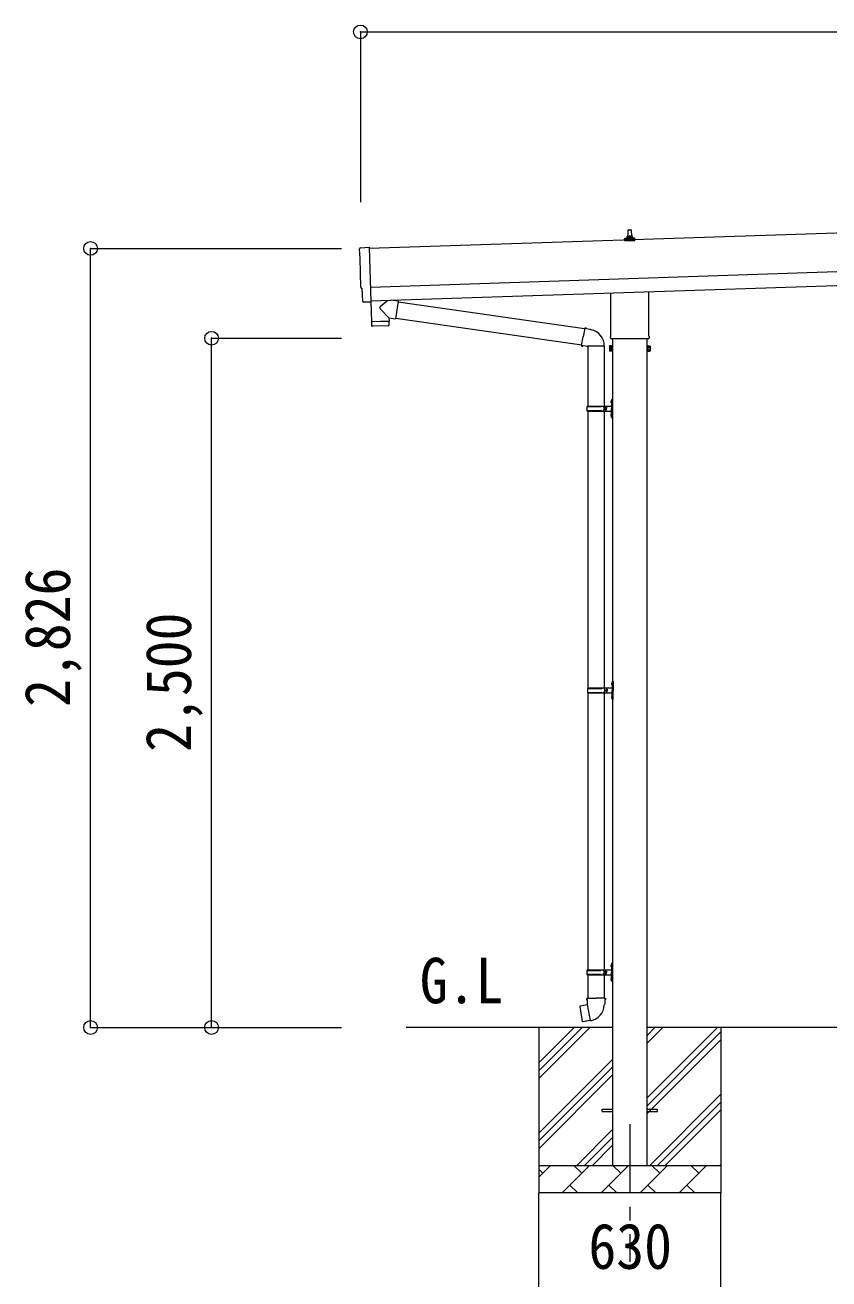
# Model space of a CAD drawing. Units: millimetres at full size, sheet at 1:50. Extents: x -14053 to 14053, y -9700 to 9700.
# Drawn here: x 61 to 2977, y -6082 to -1534 of the extents above; entities that cross this region are included whole.
import ezdxf
from ezdxf.enums import TextEntityAlignment as Align

# ---------------------------------------------------------------- set-up
doc = ezdxf.new("R2010")
doc.units = ezdxf.units.MM
doc.header["$LTSCALE"] = 50
doc.header["$PDMODE"] = 32
doc.header["$PDSIZE"] = 50
doc.linetypes.add('CHAIN1', pattern=[8, 5, -1, 1, -1])
for name, color, linetype, lineweight in [('0-0_0', 7, 'Continuous', 9), ('0-1_Defpoints', 4, 'Continuous', 9), ('0-2_TEXT1', 7, 'Continuous', 9), ('0-6_PARTS1', 6, 'Continuous', 9)]:
    doc.layers.add(name, color=color, linetype=linetype, lineweight=lineweight)
doc.styles.add('ＭＳ ゴシック', font='')
doc.styles.get('ＭＳ ゴシック').set_extended_font_data('MS Gothic')

msp = doc.modelspace()

# ---------------------------------------------------------------- linework, layer by layer
at = {"layer": '0-0_0'}
for p, q in [((2192.08, -5169.8), (1443.92, -5169.8)), ((1924.58, -5169.8), (1924.58, -5769.8)), ((1924.58, -5354.85), (2109.63, -5169.8)), ((1924.58, -5326.56), (2081.35, -5169.8)), ((1924.58, -5298.28), (2053.07, -5169.8)), ((2317.08, -5424.9), (2572.18, -5169.8)), ((2317.08, -5226.91), (2374.19, -5169.8)), ((2317.08, -5198.62), (2345.91, -5169.8)), ((4192.08, -5169.8), (2317.08, -5169.8)), ((2584.58, -5169.8), (2584.58, -5769.8)), ((2317.08, -5453.18), (2584.58, -5185.68)), ((2317.08, -5481.46), (2584.58, -5213.96)), ((1924.58, -5552.84), (2192.08, -5285.34)), ((1924.58, -5581.12), (2192.08, -5313.62)), ((1924.58, -5609.41), (2192.08, -5341.91)), ((2326.74, -5669.8), (2584.58, -5411.95)), ((2355.03, -5669.8), (2584.58, -5440.24)), ((2383.31, -5669.8), (2584.58, -5468.52)), ((2062.18, -5669.8), (2192.08, -5539.9)), ((2090.47, -5669.8), (2192.08, -5568.18)), ((2118.75, -5669.8), (2192.08, -5596.46)), ((1924.58, -5669.8), (2584.58, -5669.8)), ((1924.58, -5712.69), (1967.48, -5669.8)), ((1938.92, -5698.35), (1924.58, -5684.01)), ((2008.9, -5769.8), (2108.9, -5669.8)), ((2080.34, -5698.35), (2051.79, -5669.8)), ((2150.32, -5769.8), (2250.32, -5669.8)), ((2221.77, -5698.35), (2193.21, -5669.8)), ((2291.74, -5769.8), (2391.74, -5669.8)), ((2363.19, -5698.35), (2334.63, -5669.8)), ((2433.16, -5769.8), (2533.16, -5669.8)), ((2504.61, -5698.35), (2476.06, -5669.8)), ((2581.3, -5669.8), (2584.58, -5666.51)), ((2584.58, -5769.8), (1924.58, -5769.8)), ((2037.45, -5741.24), (2066.01, -5769.8)), ((2178.87, -5741.24), (2207.43, -5769.8)), ((2320.29, -5741.24), (2348.85, -5769.8)), ((2461.72, -5741.24), (2490.27, -5769.8))]:
    msp.add_line(p, q, dxfattribs=at)
at = {"layer": '0-1_Defpoints'}
for p, q in [((7201.95, -2148.18), (1308.94, -2344.62)), ((1313.6, -2484.54), (7206.61, -2288.1)), ((2236.33, -2316.04), (2236.33, -2308.32)), ((2272.83, -2316.04), (2236.33, -2316.04)), ((2236.72, -2307.54), (2272.45, -2307.54)), ((2237.1, -2307.35), (2243.82, -2305.72)), ((2244.2, -2305.54), (2264.97, -2305.54)), ((2244.58, -2304.75), (2244.58, -2300.54)), ((2245.58, -2300.54), (2263.58, -2300.54)), ((2248.58, -2300.54), (2249.31, -2277.01)), ((2250.31, -2276.04), (2258.86, -2276.04)), ((2259.86, -2277.01), (2260.58, -2300.54)), ((2264.58, -2304.75), (2264.58, -2300.54)), ((2272.07, -2307.35), (2265.35, -2305.72)), ((2272.83, -2316.04), (2272.83, -2308.32)), ((1315.27, -2534.51), (7208.28, -2338.08)), ((2322.88, -2500.92), (2322.88, -2660.02)), ((1295.77, -2538.93), (1288.85, -2538.8)), ((2186.28, -2660.02), (2186.28, -2505.48)), ((2184.58, -2668.8), (2184.58, -2663.3)), ((2322.52, -2672.3), (2186.65, -2672.3)), ((2192.08, -2672.3), (2192.08, -5669.8)), ((2317.08, -5669.8), (2317.08, -2672.3)), ((2324.58, -2663.3), (2324.58, -2668.8)), ((2180.58, -2698.3), (2181.34, -2696.98)), ((2180.58, -2698.3), (2180.58, -2715.3)), ((2180.58, -2715.3), (2181.34, -2716.61)), ((2187.58, -2701.89), (2181.34, -2701.89)), ((2187.58, -2711.7), (2181.34, -2711.7)), ((2187.58, -2716.61), (2181.34, -2716.61)), ((2190.08, -2716), (2187.58, -2716)), ((2319.08, -2716), (2321.58, -2716)), ((2321.58, -2701.89), (2327.82, -2701.89)), ((2321.58, -2711.7), (2327.82, -2711.7)), ((2321.58, -2716.61), (2327.82, -2716.61)), ((2328.58, -2698.3), (2327.82, -2696.98)), ((2328.58, -2715.3), (2327.82, -2716.61)), ((2328.58, -2698.3), (2328.58, -2715.3)), ((2154.58, -5465.3), (2192.08, -5465.3)), ((2154.58, -5474.3), (2154.58, -5465.3)), ((2154.58, -5474.3), (2192.08, -5474.3)), ((2317.08, -5465.3), (2354.58, -5465.3)), ((2317.08, -5474.3), (2354.58, -5474.3)), ((2354.58, -5474.3), (2354.58, -5465.3))]:
    msp.add_line(p, q, dxfattribs=at)
at = {"layer": '0-1_Defpoints', "color": 7, "linetype": 'CHAIN1'}
msp.add_line((2254.58, -5519.8), (2254.58, -6019.8), dxfattribs=at)
at = {"layer": '0-1_Defpoints'}
for points in [[(1277.27, -2342.23), (1308.77, -2339.53), (1315.36, -2537.28)], [(1285.91, -2535.9), (1284.34, -2488.9), (1283.74, -2488.92)], [(1296.51, -2538.63), (1297.15, -2537.98), (1315.39, -2538.28)], [(2187.58, -2716.61), (2187.58, -2696.98), (2181.34, -2696.98)], [(2187.58, -2716), (2187.58, -2697.6), (2190.08, -2697.6)], [(2321.58, -2716), (2321.58, -2697.6), (2319.08, -2697.6)], [(2321.58, -2716.61), (2321.58, -2696.98), (2327.82, -2696.98)]]:
    msp.add_lwpolyline(points, dxfattribs=at)
for points in [[(2190.08, -2717.3), (2190.08, -2696.3), (2192.08, -2696.3), (2192.08, -2717.3)], [(2319.08, -2717.3), (2319.08, -2696.3), (2317.08, -2696.3), (2317.08, -2717.3)]]:
    msp.add_lwpolyline(points, close=True, dxfattribs=at)
for centre, radius, start, end in [((2237.33, -2308.32), 1, 103.62699, 180), ((2243.58, -2304.75), 1, 283.62699, 0), ((2248.67, -2301.17), 4.13, 90, 171.17633), ((2245.58, -2301.54), 1, 90, 180), ((2250.31, -2277.04), 1, 90, 178.60509), ((2257.92, -2300.54), 4.83, 133.60282, 180), ((2251.25, -2300.54), 4.83, 0, 46.39718), ((2258.86, -2277.04), 1, 1.39491, 90), ((2260.5, -2301.17), 4.13, 8.82367, 90), ((2263.58, -2301.54), 1, 0, 90), ((2265.58, -2304.75), 1, 180, 256.37301), ((2271.83, -2308.32), 1, 0, 76.37301), ((2188.58, -2663.3), 4, 125.09963, 180), ((2188.58, -2668.8), 4, 180, 194.47751), ((2188.58, -2668.8), 4, 194.47751, 241.04498), ((2320.58, -2668.8), 4, 298.95502, 345.52249), ((2320.58, -2663.3), 4, 0, 54.90037), ((2320.58, -2668.8), 4, 345.52249, 0), ((2196.82, -2706.8), 16.24, 162.41205, 197.58795), ((2184.93, -2699.44), 4.34, 145.61575, 214.38425), ((2184.93, -2714.16), 4.34, 145.61575, 214.38425), ((2312.34, -2706.8), 16.24, 342.41205, 17.58795), ((2324.24, -2699.44), 4.34, 325.61575, 34.38425), ((2324.24, -2714.16), 4.34, 325.61575, 34.38425)]:
    msp.add_arc(centre, radius, start, end, dxfattribs=at)
for centre, major_axis, ratio, start_param, end_param in [((1277.53, -2345.22), (-3, -0.1), 0.99863, 4.7647489, 6.2979817), ((-3483.34, -2574.38), (4760.73, 158.69), 0.99863, 6.2686928, 6.2979817), ((1283.59, -2484.52), (-4.4, -0.15), 0.99863, 6.2686928, 7.8539816), ((1288.91, -2535.8), (-2.11, -2.14), 0.9974, 5.5252311, 7.0411395), ((1295.79, -2537.93), (-0.704, -0.714), 0.9974, 0.7579542, 1.5707963)]:
    msp.add_ellipse(centre, major_axis=major_axis, ratio=ratio, start_param=start_param, end_param=end_param, dxfattribs=at)
at = {"layer": '0-2_TEXT1'}
for p, q in [((1315.36, -2537.28), (1315.39, -2538.28)), ((1376.69, -2532.46), (1349.47, -2555.5)), ((1414.38, -2535.75), (1388.46, -2532.07)), ((1414.38, -2535.75), (1405.41, -2598.82)), ((1414.12, -2537.59), (2090.71, -2634.92)), ((1380.93, -2595.34), (1349.44, -2562.83)), ((1317.4, -2610.48), (1318.06, -2623.52)), ((1378.67, -2624.45), (1321.16, -2626.36)), ((1321.87, -2609.33), (1321.92, -2610.33)), ((1376.83, -2607.5), (1376.85, -2608.5)), ((1380.93, -2595.34), (1405.41, -2598.82)), ((1380.93, -2595.34), (1381.33, -2607.35)), ((1405.67, -2596.99), (2080.29, -2694.01)), ((2091.03, -2633.1), (2085.5, -2664.46)), ((2091.03, -2633.1), (2092.18, -2631.11)), ((2092.18, -2631.11), (2095.74, -2631.74)), ((2095.74, -2631.74), (2096.15, -2634.09)), ((2110.67, -2636.91), (2112.35, -2638.54)), ((2079.97, -2695.83), (2085.5, -2664.46)), ((2112.35, -2638.54), (2114.47, -2638.99)), ((2079.97, -2695.83), (2080.37, -2698.08)), ((2079.97, -2695.83), (2085.12, -2696.64)), ((2080.37, -2698.08), (2083.93, -2698.71)), ((2083.93, -2698.71), (2085.12, -2696.64)), ((2085.12, -2696.64), (2099.73, -2698.96)), ((2099.73, -2698.96), (2101.93, -2697.97)), ((2162.23, -2698.37), (2101.05, -2698.37)), ((2102.08, -2698.37), (2102.08, -2915.8)), ((2162.08, -2698.37), (2162.08, -2915.8)), ((2185.78, -2898.65), (2187.83, -2899.65)), ((2187.05, -2896.65), (2187.68, -2896.65)), ((2187.05, -2896.65), (2187.05, -2904.95)), ((2187.05, -2904.95), (2187.68, -2904.95)), ((2187.68, -2896.65), (2187.68, -2904.95)), ((2187.68, -2896.65), (2188.08, -2897.05)), ((2187.68, -2904.95), (2188.08, -2904.55)), ((2187.83, -2899.65), (2188.44, -2900.8)), ((2188.08, -2892.8), (2191.08, -2891.3)), ((2188.08, -2892.8), (2188.08, -2924.8)), ((2188.08, -2897.05), (2188.08, -2904.55)), ((2191.08, -2891.3), (2191.08, -2924.8)), ((2191.08, -2891.3), (2192.08, -2891.3)), ((2192.08, -2891.3), (2192.08, -2924.8)), ((2099.08, -2917.8), (2149.42, -2917.8)), ((2099.08, -2931.8), (2149.42, -2931.8)), ((2100.08, -2915.8), (2186.08, -2915.8)), ((2100.08, -2915.8), (2100.08, -2917.8)), ((2100.08, -2933.8), (2100.08, -2931.8)), ((2100.08, -2933.8), (2186.08, -2933.8)), ((2102.08, -2933.8), (2102.08, -3938.3)), ((2159.08, -2915.8), (2159.08, -2920.3)), ((2159.08, -2920.3), (2161.08, -2920.3)), ((2159.08, -2933.8), (2159.08, -2929.3)), ((2159.08, -2929.3), (2161.08, -2929.3)), ((2161.08, -2920.3), (2161.08, -2924.8)), ((2161.08, -2929.3), (2161.08, -2924.8)), ((2162.08, -2933.8), (2162.08, -3938.3)), ((2167.08, -2915.8), (2167.08, -2924.8)), ((2167.08, -2920.3), (2170.08, -2920.3)), ((2167.08, -2933.8), (2167.08, -2924.8)), ((2167.08, -2929.3), (2170.08, -2929.3)), ((2170.08, -2920.3), (2170.08, -2924.8)), ((2170.08, -2929.3), (2170.08, -2924.8)), ((2185.78, -2946.65), (2187.83, -2947.65)), ((2187.05, -2944.65), (2187.68, -2944.65)), ((2187.05, -2944.65), (2187.05, -2952.95)), ((2187.05, -2952.95), (2187.68, -2952.95)), ((2187.68, -2944.65), (2187.68, -2952.95)), ((2187.68, -2944.65), (2188.08, -2945.05)), ((2187.68, -2952.95), (2188.08, -2952.55)), ((2187.83, -2947.65), (2188.44, -2948.8)), ((2188.08, -2956.8), (2188.08, -2924.8)), ((2188.08, -2945.05), (2188.08, -2952.55)), ((2191.08, -2958.3), (2191.08, -2924.8)), ((2192.08, -2958.3), (2192.08, -2924.8)), ((2188.08, -2956.8), (2191.08, -2958.3)), ((2191.08, -2958.3), (2192.08, -2958.3)), ((2101.58, -3940.3), (2151.92, -3940.3)), ((2101.58, -3954.3), (2151.92, -3954.3)), ((2102.08, -3956.29), (2102.08, -4960.8)), ((2102.58, -3938.3), (2188.58, -3938.3)), ((2102.58, -3938.3), (2102.58, -3940.3)), ((2102.58, -3956.3), (2102.58, -3954.3)), ((2102.58, -3956.3), (2188.58, -3956.3)), ((2161.58, -3938.3), (2161.58, -3942.8)), ((2161.58, -3942.8), (2163.58, -3942.8)), ((2161.58, -3956.3), (2161.58, -3951.8)), ((2161.58, -3951.8), (2163.58, -3951.8)), ((2162.08, -3956.29), (2162.08, -4960.8)), ((2163.58, -3942.8), (2163.58, -3947.3)), ((2163.58, -3951.8), (2163.58, -3947.3)), ((2169.58, -3938.3), (2169.58, -3947.3)), ((2169.58, -3942.8), (2172.58, -3942.8)), ((2169.58, -3956.3), (2169.58, -3947.3)), ((2169.58, -3951.8), (2172.58, -3951.8)), ((2172.58, -3942.8), (2172.58, -3947.3)), ((2172.58, -3951.8), (2172.58, -3947.3)), ((2188.28, -3921.15), (2190.33, -3922.15)), ((2189.55, -3919.15), (2190.18, -3919.15)), ((2189.55, -3919.15), (2189.55, -3927.45)), ((2189.55, -3927.45), (2190.18, -3927.45)), ((2190.18, -3919.15), (2190.18, -3927.45)), ((2190.18, -3919.15), (2190.58, -3919.55)), ((2190.18, -3927.45), (2190.58, -3927.05)), ((2190.33, -3922.15), (2190.94, -3923.3)), ((2190.58, -3915.3), (2193.58, -3913.8)), ((2190.58, -3915.3), (2190.58, -3947.3)), ((2190.58, -3919.55), (2190.58, -3927.05)), ((2190.58, -3979.3), (2190.58, -3947.3)), ((2193.58, -3913.8), (2193.58, -3947.3)), ((2193.58, -3913.8), (2194.58, -3913.8)), ((2193.58, -3980.8), (2193.58, -3947.3)), ((2194.58, -3913.8), (2194.58, -3947.3)), ((2194.58, -3980.8), (2194.58, -3947.3)), ((2188.28, -3969.15), (2190.33, -3970.15)), ((2189.55, -3967.15), (2190.18, -3967.15)), ((2189.55, -3967.15), (2189.55, -3975.45)), ((2189.55, -3975.45), (2190.18, -3975.45)), ((2190.18, -3967.15), (2190.18, -3975.45)), ((2190.18, -3967.15), (2190.58, -3967.55)), ((2190.18, -3975.45), (2190.58, -3975.05)), ((2190.33, -3970.15), (2190.94, -3971.3)), ((2190.58, -3967.55), (2190.58, -3975.05)), ((2190.58, -3979.3), (2193.58, -3980.8)), ((2193.58, -3980.8), (2194.58, -3980.8)), ((2185.78, -4943.65), (2187.83, -4944.65)), ((2187.05, -4941.65), (2187.68, -4941.65)), ((2187.05, -4941.65), (2187.05, -4949.95)), ((2187.05, -4949.95), (2187.68, -4949.95)), ((2187.68, -4941.65), (2187.68, -4949.95)), ((2187.68, -4941.65), (2188.08, -4942.05)), ((2187.68, -4949.95), (2188.08, -4949.55)), ((2187.83, -4944.65), (2188.44, -4945.8)), ((2188.08, -4937.8), (2191.08, -4936.3)), ((2188.08, -4937.8), (2188.08, -4969.8)), ((2188.08, -4942.05), (2188.08, -4949.55)), ((2191.08, -4936.3), (2191.08, -4969.8)), ((2191.08, -4936.3), (2192.08, -4936.3)), ((2192.08, -4936.3), (2192.08, -4969.8)), ((2099.08, -4962.8), (2149.42, -4962.8)), ((2099.08, -4976.8), (2149.42, -4976.8)), ((2100.08, -4960.8), (2186.08, -4960.8)), ((2100.08, -4960.8), (2100.08, -4962.8)), ((2100.08, -4978.8), (2100.08, -4976.8)), ((2100.08, -4978.8), (2186.08, -4978.8)), ((2102.08, -4978.8), (2102.08, -5063.72)), ((2159.08, -4960.8), (2159.08, -4965.3)), ((2159.08, -4965.3), (2161.08, -4965.3)), ((2159.08, -4978.8), (2159.08, -4974.3)), ((2159.08, -4974.3), (2161.08, -4974.3)), ((2161.08, -4965.3), (2161.08, -4969.8)), ((2161.08, -4974.3), (2161.08, -4969.8)), ((2162.08, -4978.8), (2162.08, -5063.72)), ((2167.08, -4960.8), (2167.08, -4969.8)), ((2167.08, -4965.3), (2170.08, -4965.3)), ((2167.08, -4978.8), (2167.08, -4969.8)), ((2167.08, -4974.3), (2170.08, -4974.3)), ((2170.08, -4965.3), (2170.08, -4969.8)), ((2170.08, -4974.3), (2170.08, -4969.8)), ((2185.78, -4991.65), (2187.83, -4992.65)), ((2187.05, -4989.65), (2187.68, -4989.65)), ((2187.05, -4989.65), (2187.05, -4997.95)), ((2187.05, -4997.95), (2187.68, -4997.95)), ((2187.68, -4989.65), (2187.68, -4997.95)), ((2187.68, -4989.65), (2188.08, -4990.05)), ((2187.68, -4997.95), (2188.08, -4997.55)), ((2187.83, -4992.65), (2188.44, -4993.8)), ((2188.08, -5001.8), (2188.08, -4969.8)), ((2188.08, -4990.05), (2188.08, -4997.55)), ((2188.08, -5001.8), (2191.08, -5003.3)), ((2191.08, -5003.3), (2191.08, -4969.8)), ((2192.08, -5003.3), (2192.08, -4969.8)), ((2191.08, -5003.3), (2192.08, -5003.3)), ((2073.62, -5092.18), (2072.81, -5093.35)), ((2101.49, -5086.93), (2073.62, -5092.18)), ((2086.37, -5089.57), (2086.15, -5089.81)), ((2100.23, -5063.72), (2098.08, -5064.51)), ((2098.08, -5064.51), (2098.08, -5068.12)), ((2098.08, -5068.12), (2100.32, -5068.94)), ((2100.23, -5063.72), (2132.08, -5063.72)), ((2100.23, -5063.72), (2100.32, -5068.94)), ((2100.32, -5068.94), (2100.58, -5083.72)), ((2100.58, -5083.72), (2101.93, -5085.72)), ((2111.85, -5144.22), (2101.71, -5086.75)), ((2101.74, -5085.93), (2101.74, -5086.63)), ((2101.93, -5085.72), (2101.9, -5085.73)), ((2163.93, -5063.72), (2132.08, -5063.72)), ((2162.27, -5085.67), (2162.2, -5087.83)), ((2163.58, -5083.72), (2162.27, -5085.67)), ((2166.08, -5068.12), (2163.84, -5068.94)), ((2163.93, -5063.72), (2166.08, -5064.51)), ((2166.08, -5064.51), (2166.08, -5068.12)), ((2072.81, -5093.35), (2082.44, -5147.9)), ((2096.46, -5146.82), (2096.18, -5146.66)), ((2112.15, -5144.98), (2111.91, -5144.32))]:
    msp.add_line(p, q, dxfattribs=at)
for points in [[(1314.99, -2538.27), (1317.37, -2609.48), (1381.33, -2607.35)], [(1381.57, -2621.4), (1381.37, -2608.35), (1317.4, -2610.48)], [(2091.03, -2633.1), (2096.15, -2634.09), (2110.67, -2636.91)], [(2185.78, -2902.94), (2187.83, -2901.95), (2188.44, -2900.8)], [(2185.78, -2950.94), (2187.83, -2949.95), (2188.44, -2948.8)], [(2188.28, -3925.44), (2190.33, -3924.45), (2190.94, -3923.3)], [(2188.28, -3973.44), (2190.33, -3972.45), (2190.94, -3971.3)], [(2185.78, -4947.94), (2187.83, -4946.95), (2188.44, -4945.8)], [(2185.78, -4995.94), (2187.83, -4994.95), (2188.44, -4993.8)], [(2088.61, -5089.35), (2088.33, -5089.2), (2086.37, -5089.57)], [(2163.93, -5063.72), (2163.84, -5068.94), (2163.58, -5083.72)], [(2111.58, -5144.13), (2083.6, -5148.73), (2082.44, -5147.9)], [(2098.64, -5146.25), (2098.43, -5146.49), (2096.46, -5146.82)]]:
    msp.add_lwpolyline(points, dxfattribs=at)
for centre, radius, start, end in [((1352.85, -2559.18), 5, 132.56466, 226.88314), ((1321.06, -2623.37), 3, 182.90915, 271.95747), ((1378.57, -2621.45), 3, 271.90915, 0.90915), ((2101.93, -2697.97), 60.3, 359.62495, 78), ((2191.38, -2900.8), 6, 136.21765, 223.78235), ((2147.83, -2924.8), 49.25, 171.82876, 180.00002), ((2147.83, -2924.8), 49.25, 180.00002, 188.17127), ((2149.42, -2915.8), 2, 270, 359.99998), ((2149.42, -2933.8), 2, 0.00005, 90.00004), ((2191.38, -2948.8), 6, 136.21765, 223.78235), ((2186.08, -2913.8), 2, 270, 359.99998), ((2186.08, -2935.8), 2, 0.00005, 90.00004), ((2150.33, -3947.3), 49.25, 171.82876, 180.00002), ((2150.33, -3947.3), 49.25, 180.00002, 188.17127), ((2151.92, -3938.3), 2, 270, 359.99998), ((2151.92, -3956.3), 2, 0.00005, 90.00004), ((2193.88, -3923.3), 6, 136.21765, 223.78235), ((2188.58, -3936.3), 2, 270, 359.99998), ((2188.58, -3958.3), 2, 0.00005, 90.00004), ((2193.88, -3971.3), 6, 136.21765, 223.78235), ((2191.38, -4945.8), 6, 136.21765, 223.78235), ((2147.83, -4969.8), 49.25, 171.82876, 180.00002), ((2147.83, -4969.8), 49.25, 180.00002, 188.17127), ((2149.42, -4960.8), 2, 270, 359.99998), ((2149.42, -4978.8), 2, 0.00005, 90.00004), ((2191.38, -4993.8), 6, 136.21765, 223.78235), ((2186.08, -4958.8), 2, 270, 359.99998), ((2186.08, -4980.8), 2, 0.00005, 90.00004), ((2101.44, -5086.63), 0.3, 280.66842, 0), ((2101.94, -5085.93), 0.2, 100, 180), ((2101.93, -5085.72), 60.3, 279.96938, 358), ((2111.63, -5144.42), 0.3, 20, 99.33158), ((2112.34, -5144.92), 0.2, 200, 279.96938)]:
    msp.add_arc(centre, radius, start, end, dxfattribs=at)
at = {"layer": '0-6_PARTS1'}
for p, q in [((1277.58, -1558.96), (1277.58, -2176.3)), ((1277.58, -1558.96), (7237.58, -1558.96)), ((298.96, -2343.82), (1209.28, -2343.82)), ((298.96, -5169.8), (298.96, -2343.82)), ((737.85, -2669.8), (1209.28, -2669.8)), ((737.85, -5169.8), (737.85, -2669.8)), ((298.96, -5169.8), (1209.28, -5169.8)), ((737.85, -5169.8), (1209.28, -5169.8)), ((1924.58, -6352.87), (1924.58, -5769.8)), ((2584.58, -6352.87), (2584.58, -5769.8))]:
    msp.add_line(p, q, dxfattribs=at)
for p in [(1277.58, -1558.96), (298.96, -2343.82), (737.85, -2669.8), (298.96, -5169.8), (737.85, -5169.8)]:
    msp.add_point(p, dxfattribs=at)

# ---------------------------------------------------------------- texts
at = {"layer": '0-0_0', "style": 'ＭＳ ゴシック', "width": 0.9}
msp.add_text('G.L', height=165, dxfattribs=at).set_placement((1492.99, -5131.35), align=Align.BOTTOM_LEFT)
at = {"layer": '0-6_PARTS1', "color": 7, "style": 'ＭＳ ゴシック', "width": 0.9}
for s, p in [('2,826', (273.96, -4006.81)), ('2,500', (712.85, -4169.8))]:
    msp.add_text(s, height=165, rotation=90, dxfattribs=at).set_placement(p, align=Align.BOTTOM_LEFT)
msp.add_text('630', height=165, dxfattribs=at).set_placement((2104.58, -6094.5), align=Align.BOTTOM_LEFT)

doc.saveas('drawing.dxf')
